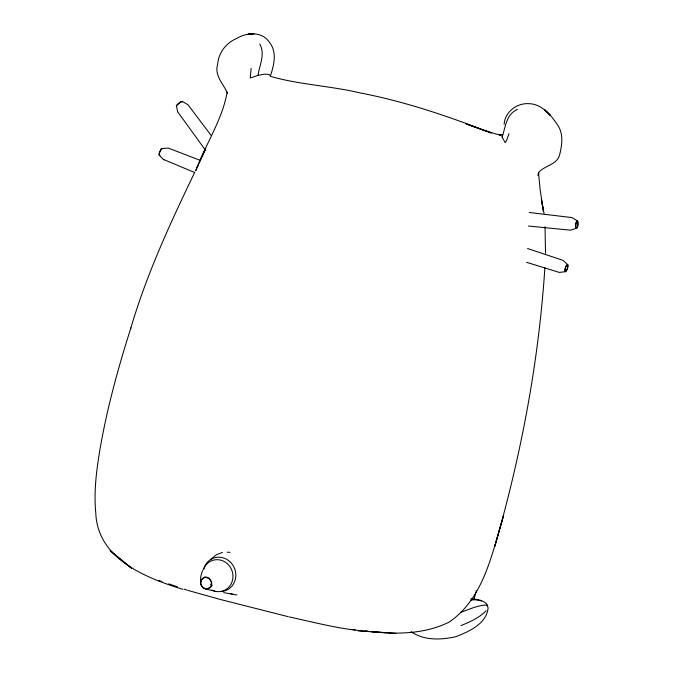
<?xml version="1.0" encoding="UTF-8"?>
<svg xmlns="http://www.w3.org/2000/svg" width="673" height="673" viewBox="0 0 673 673"><rect width="100%" height="100%" fill="white"/><g stroke="black" fill="none" stroke-linecap="round" stroke-linejoin="round"><path stroke-width="1.01" d="M476.366 590.751L473.935 599.239M251.164 68.293L250.23 78.034L258.02 75.351C259.5 65.062 265.456 54.244 259.778 44.023M544.886 267.602C538.745 362.007 520.995 455.747 494.714 546.56L503.606 515.526C492.064 553.08 483.929 598.347 449.185 622.062C425 634.042 397.314 634.521 371.025 631.577L395.926 633.444M214.813 591.214C210.498 589.312 204.55 590.339 201.505 586.183C199.612 581.144 200.554 575.095 202.809 570.3M508.99 133.641L506.618 140.455L505.221 142.659L502.142 137.225L502.294 134.432L499.24 135.315L500.889 135.256M176.368 105.804L180.709 101.943L182.333 101.371L182.274 102.161C182.004 100.109 177.049 104.18 176.368 105.804L177.714 111.844L205.745 150.575M504.144 124.37C504.775 111.979 516.797 102.961 528.751 103.642C541.958 103.903 551.355 115.445 558.001 125.615C563.604 134.255 562.022 145.116 559.684 154.546C557.328 164.792 545.206 165.306 539.09 171.96L538.097 175.603L538.526 172.7L540.099 189.374L543.498 211.6L541.353 199.578M130.941 327.818C118.406 367.012 107.453 406.786 100.319 447.343C96.651 469.014 93.648 491.012 95.785 513.011C97.644 559.011 145.503 577.754 182.896 589.338M130.604 328.861C146.495 274.475 170.319 223.024 194.834 172.111M200.63 581.708C206.174 567.768 219.819 589.481 205.105 588.858M196.996 167.459L197.845 165.608M199.974 160.973L205.517 148.91L195.759 170.622C205.517 144.35 222.342 119.836 227.18 92.066L227.659 93.614C223.714 84.075 214.073 75.696 217.657 64.246C218.532 52.662 226.136 42.862 236.778 38.386C247.016 32.195 262.386 31.261 269.579 42.525C277.427 52.536 273.827 65.18 270.445 75.999L268.872 74.425L264.489 74.156L258.02 75.351M502.142 137.225C505.457 127.172 506.13 114.25 517.495 109.346M528.423 226.044L570.603 230.191L576.475 228.256L577.384 227.272L578.006 224.656L577.981 221.947L577.316 220.727C575.474 222.502 575.457 225.573 576.088 227.911L576.929 228.038L577.762 226.086L577.712 221.072L572.008 217.581L529.197 212.475M486.167 610.672C479.302 617.881 469.99 621.877 460.946 625.621M526.623 262.31L559.238 272.414L565.345 271.699L566.447 270.756L567.558 268.241L568.012 265.633L567.558 264.464L565.85 266.55L565 269.318L565.345 271.699L566.447 270.756L567.558 268.241L567.894 264.8L562.939 260.3L527.582 248.539M210.363 559.7L216.269 554.804L222.469 552.382M577.316 220.727L576.408 221.72L575.785 224.336L575.819 227.045L576.475 228.256M567.558 264.464L566.447 265.406L565.337 267.921L564.883 270.529L565.345 271.699M200.175 160.342L168.275 148.068L161.613 148.582L159.282 153.124L159.165 155.127L160.014 155.253M460.425 612.455C468.997 609.528 477.401 605.263 486.621 605.019L488.127 607.744C486.68 623.678 469.291 631.417 456.159 636.599C441.395 639.998 424.049 640.797 411.119 631.686M470.747 599.954L476.055 599.836L481.523 600.964M471.058 598.928C476.955 599.054 484.308 600.106 487.782 605.481M289.037 616.889C315.25 622.517 341.556 629.726 368.35 631.316L365.33 630.971M227.196 552.213L230.09 552.34M358.263 630.921L385.57 632.687M352.257 629.499L355.277 629.844M500.737 134.894L496.245 134.112L484.467 130.444L465.952 123.882L491.248 133.002C448.462 116.311 404.784 101.463 359.592 92.798C330.317 85.9 299.788 84.714 270.874 76.486M223.68 592.593L233.026 594.326M288.036 616.636L220.643 599.55L188.12 590.473M158.988 580.513L161.907 581.514M168.704 583.836L177.436 586.822M184.234 589.144L187.153 590.145M163.303 159.366L194.539 172.465M182.333 101.371L188.036 104.82L211.213 135.542M162.462 148.708L162.143 148.371L160.965 149.297L159.711 151.753L159.097 154.31L159.493 155.455M159.165 155.127L163.842 159.922M541.395 199.528L544.062 213.358M545.037 226.708L545.5 253.241M236.904 594.898A20.913 19.98 -81.8 0 1 230.25 593.393M203.625 569.4A17.33 16.211 68.7 0 1 222.023 557.547A17.33 16.211 68.7 0 1 235.811 576.231A17.33 16.211 68.7 0 1 219.987 591.567M203.667 568.929A16.127 15.084 68.7 0 1 223.545 561.173A16.127 15.084 68.7 0 1 231.832 582.423A16.127 15.084 68.7 0 1 211.961 590.179M212.146 585.451A13.418 12.551 68.7 0 1 210.59 584.097M201.463 579.613L200.647 584.013L203.069 587.882L207.301 588.951L210.868 586.604L211.684 582.204L209.269 578.343L205.029 577.266L201.463 579.613M252.661 33.751L248.076 34.188L254.243 33.65L252.661 33.751M131.538 568.239L110.229 550.792L131.538 568.239M546.703 111.794L544.709 109.892L550.262 115.31L546.703 111.794"/></g></svg>
